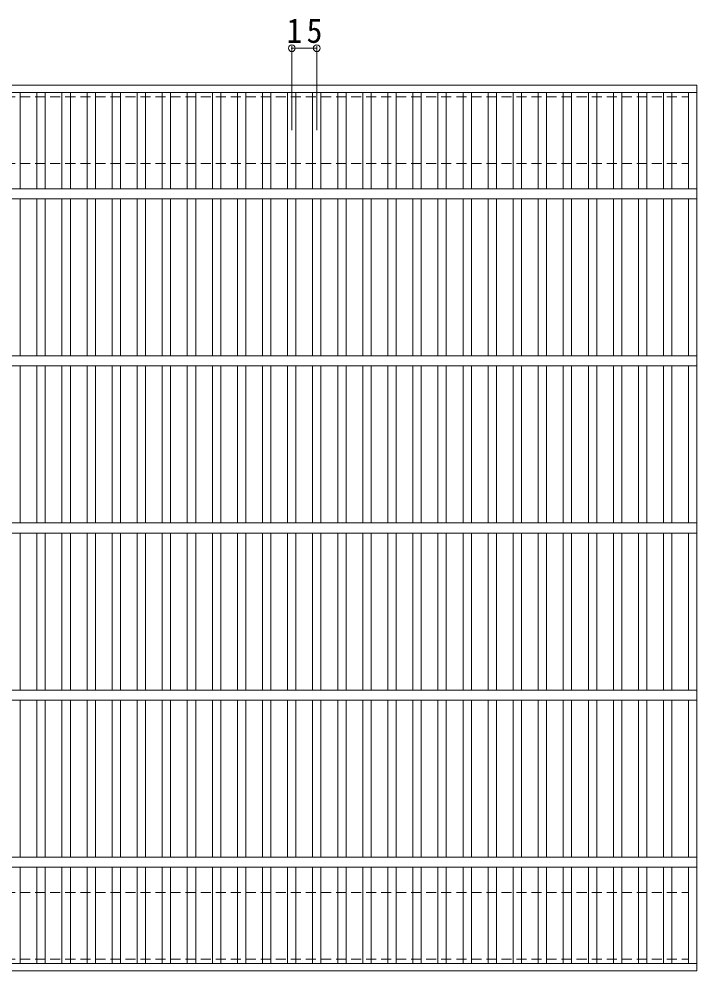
# Model space of a CAD drawing. Units: millimetres at full size, sheet at 1:5; details may follow other scales. Extents: x -728 to 876, y -687 to 595.
# Drawn here: x -136 to 269, y -85 to 485 of the extents above; entities that cross this region are included whole.
import ezdxf

# ---------------------------------------------------------------- set-up
doc = ezdxf.new("R2010")
doc.units = ezdxf.units.MM
doc.header["$LTSCALE"] = 5
doc.header["$PDMODE"] = 32
doc.header["$PDSIZE"] = 4
doc.linetypes.add('DASHED1', pattern=[1.8, 1.2, -0.6])
for name, color, linetype, lineweight in [('A-1_ピット', 2, 'Continuous', 9), ('A-2_蓋', 3, 'Continuous', 9), ('A-4_寸法', 7, 'Continuous', 9)]:
    doc.layers.add(name, color=color, linetype=linetype, lineweight=lineweight)
doc.styles.add('ＭＳ ゴシック', font='')
doc.styles.get('ＭＳ ゴシック').set_extended_font_data('MS Gothic')

msp = doc.modelspace()

# ---------------------------------------------------------------- linework, layer by layer
at = {"layer": 'A-1_ピット', "linetype": 'DASHED1'}
for p, q in [((-720.676, 438.068), (264.324, 438.068)), ((-720.676, -77.933), (264.324, -77.933))]:
    msp.add_line(p, q, dxfattribs=at)
for points in [[(-720.676, 398.068), (264.324, 398.068), (264.324, 438.068)], [(-720.676, -37.933), (264.324, -37.933), (264.324, -77.933)]]:
    msp.add_lwpolyline(points, dxfattribs=at)
at = {"layer": 'A-2_蓋'}
for p, q in [((-725.676, 445.068), (269.324, 445.068)), ((269.324, -84.933), (269.324, 445.068)), ((-725.676, 440.567), (269.324, 440.567)), ((-135.676, 383.067), (-135.676, 440.567)), ((-125.676, 383.067), (-125.676, 440.567)), ((-120.676, 383.067), (-120.676, 440.567)), ((-110.676, 383.067), (-110.676, 440.567)), ((-105.676, 383.067), (-105.676, 440.567)), ((-95.676, 383.067), (-95.676, 440.567)), ((-90.676, 383.067), (-90.676, 440.567)), ((-80.676, 383.067), (-80.676, 440.567)), ((-75.676, 383.067), (-75.676, 440.567)), ((-65.676, 383.067), (-65.676, 440.567)), ((-60.676, 383.067), (-60.676, 440.567)), ((-50.676, 383.067), (-50.676, 440.567)), ((-45.676, 383.067), (-45.676, 440.567)), ((-35.676, 383.067), (-35.676, 440.567)), ((-30.676, 383.067), (-30.676, 440.567)), ((-20.676, 383.067), (-20.676, 440.567)), ((-15.676, 383.067), (-15.676, 440.567)), ((-5.676, 383.067), (-5.676, 440.567)), ((-0.676, 383.067), (-0.676, 440.567)), ((9.324, 383.067), (9.324, 440.567)), ((14.324, 383.067), (14.324, 440.567)), ((24.324, 383.067), (24.324, 440.567)), ((29.324, 383.067), (29.324, 440.567)), ((39.324, 383.067), (39.324, 440.567)), ((44.324, 383.067), (44.324, 440.567)), ((54.324, 383.067), (54.324, 440.567)), ((59.324, 383.067), (59.324, 440.567)), ((69.324, 383.067), (69.324, 440.567)), ((74.324, 383.067), (74.324, 440.567)), ((84.324, 383.067), (84.324, 440.567)), ((89.324, 383.067), (89.324, 440.567)), ((99.324, 383.067), (99.324, 440.567)), ((104.324, 383.067), (104.324, 440.567)), ((114.324, 383.067), (114.324, 440.567)), ((119.324, 383.067), (119.324, 440.567)), ((129.324, 383.067), (129.324, 440.567)), ((134.324, 383.067), (134.324, 440.567)), ((144.324, 383.067), (144.324, 440.567)), ((149.324, 383.067), (149.324, 440.567)), ((159.324, 383.067), (159.324, 440.567)), ((164.324, 383.067), (164.324, 440.567)), ((174.324, 383.067), (174.324, 440.567)), ((179.324, 383.067), (179.324, 440.567)), ((189.324, 383.067), (189.324, 440.567)), ((194.324, 383.067), (194.324, 440.567)), ((204.324, 383.067), (204.324, 440.567)), ((209.324, 383.067), (209.324, 440.567)), ((219.324, 383.067), (219.324, 440.567)), ((224.324, 383.067), (224.324, 440.567)), ((234.324, 383.067), (234.324, 440.567)), ((239.324, 383.067), (239.324, 440.567)), ((249.324, 383.067), (249.324, 440.567)), ((254.324, 383.067), (254.324, 440.567)), ((264.345, 383.067), (264.345, 440.567)), ((269.324, 383.067), (-725.676, 383.067)), ((269.324, 377.067), (-725.676, 377.067)), ((-135.676, 283.067), (-135.676, 377.067)), ((-125.676, 283.067), (-125.676, 377.067)), ((-120.676, 283.067), (-120.676, 377.067)), ((-110.676, 283.067), (-110.676, 377.067)), ((-105.676, 283.067), (-105.676, 377.067)), ((-95.676, 283.067), (-95.676, 377.067)), ((-90.676, 283.067), (-90.676, 377.067)), ((-80.676, 283.067), (-80.676, 377.067)), ((-75.676, 283.067), (-75.676, 377.067)), ((-65.676, 283.067), (-65.676, 377.067)), ((-60.676, 283.067), (-60.676, 377.067)), ((-50.676, 283.067), (-50.676, 377.067)), ((-45.676, 283.067), (-45.676, 377.067)), ((-35.676, 283.067), (-35.676, 377.067)), ((-30.676, 283.067), (-30.676, 377.067)), ((-20.676, 283.067), (-20.676, 377.067)), ((-15.676, 283.067), (-15.676, 377.067)), ((-5.676, 283.067), (-5.676, 377.067)), ((-0.676, 283.067), (-0.676, 377.067)), ((9.324, 283.067), (9.324, 377.067)), ((14.324, 283.067), (14.324, 377.067)), ((24.324, 283.067), (24.324, 377.067)), ((29.324, 283.067), (29.324, 377.067)), ((39.324, 283.067), (39.324, 377.067)), ((44.324, 283.067), (44.324, 377.067)), ((54.324, 283.067), (54.324, 377.067)), ((59.324, 283.067), (59.324, 377.067)), ((69.324, 283.067), (69.324, 377.067)), ((74.324, 283.067), (74.324, 377.067)), ((84.324, 283.067), (84.324, 377.067)), ((89.324, 283.067), (89.324, 377.067)), ((99.324, 283.067), (99.324, 377.067)), ((104.324, 283.067), (104.324, 377.067)), ((114.324, 283.067), (114.324, 377.067)), ((119.324, 283.067), (119.324, 377.067)), ((129.324, 283.067), (129.324, 377.067)), ((134.324, 283.067), (134.324, 377.067)), ((144.324, 283.067), (144.324, 377.067)), ((149.324, 283.067), (149.324, 377.067)), ((159.324, 283.067), (159.324, 377.067)), ((164.324, 283.067), (164.324, 377.067)), ((174.324, 283.067), (174.324, 377.067)), ((179.324, 283.067), (179.324, 377.067)), ((189.324, 283.067), (189.324, 377.067)), ((194.324, 283.067), (194.324, 377.067)), ((204.324, 283.067), (204.324, 377.067)), ((209.324, 283.067), (209.324, 377.067)), ((219.324, 283.067), (219.324, 377.067)), ((224.324, 283.067), (224.324, 377.067)), ((234.324, 283.067), (234.324, 377.067)), ((239.324, 283.067), (239.324, 377.067)), ((249.324, 283.067), (249.324, 377.067)), ((254.324, 283.067), (254.324, 377.067)), ((264.345, 283.067), (264.345, 377.067)), ((269.324, 283.067), (-725.676, 283.067)), ((269.324, 277.067), (-725.676, 277.067)), ((-135.676, 183.067), (-135.676, 277.067)), ((-125.676, 183.067), (-125.676, 277.067)), ((-120.676, 183.067), (-120.676, 277.067)), ((-110.676, 183.067), (-110.676, 277.067)), ((-105.676, 183.067), (-105.676, 277.067)), ((-95.676, 183.067), (-95.676, 277.067)), ((-90.676, 183.067), (-90.676, 277.067)), ((-80.676, 183.067), (-80.676, 277.067)), ((-75.676, 183.067), (-75.676, 277.067)), ((-65.676, 183.067), (-65.676, 277.067)), ((-60.676, 183.067), (-60.676, 277.067)), ((-50.676, 183.067), (-50.676, 277.067)), ((-45.676, 183.067), (-45.676, 277.067)), ((-35.676, 183.067), (-35.676, 277.067)), ((-30.676, 183.067), (-30.676, 277.067)), ((-20.676, 183.067), (-20.676, 277.067)), ((-15.676, 183.067), (-15.676, 277.067)), ((-5.676, 183.067), (-5.676, 277.067)), ((-0.676, 183.067), (-0.676, 277.067)), ((9.324, 183.067), (9.324, 277.067)), ((14.324, 183.067), (14.324, 277.067)), ((24.324, 183.067), (24.324, 277.067)), ((29.324, 183.067), (29.324, 277.067)), ((39.324, 183.067), (39.324, 277.067)), ((44.324, 183.067), (44.324, 277.067)), ((54.324, 183.067), (54.324, 277.067)), ((59.324, 183.067), (59.324, 277.067)), ((69.324, 183.067), (69.324, 277.067)), ((74.324, 183.067), (74.324, 277.067)), ((84.324, 183.067), (84.324, 277.067)), ((89.324, 183.067), (89.324, 277.067)), ((99.324, 183.067), (99.324, 277.067)), ((104.324, 183.067), (104.324, 277.067)), ((114.324, 183.067), (114.324, 277.067)), ((119.324, 183.067), (119.324, 277.067)), ((129.324, 183.067), (129.324, 277.067)), ((134.324, 183.067), (134.324, 277.067)), ((144.324, 183.067), (144.324, 277.067)), ((149.324, 183.067), (149.324, 277.067)), ((159.324, 183.067), (159.324, 277.067)), ((164.324, 183.067), (164.324, 277.067)), ((174.324, 183.067), (174.324, 277.067)), ((179.324, 183.067), (179.324, 277.067)), ((189.324, 183.067), (189.324, 277.067)), ((194.324, 183.067), (194.324, 277.067)), ((204.324, 183.067), (204.324, 277.067)), ((209.324, 183.067), (209.324, 277.067)), ((219.324, 183.067), (219.324, 277.067)), ((224.324, 183.067), (224.324, 277.067)), ((234.324, 183.067), (234.324, 277.067)), ((239.324, 183.067), (239.324, 277.067)), ((249.324, 183.067), (249.324, 277.067)), ((254.324, 183.067), (254.324, 277.067)), ((264.345, 183.067), (264.345, 277.067)), ((269.324, 183.067), (-725.676, 183.067)), ((269.324, 177.067), (-725.676, 177.067)), ((-135.676, 83.067), (-135.676, 177.067)), ((-125.676, 83.067), (-125.676, 177.067)), ((-120.676, 83.067), (-120.676, 177.067)), ((-110.676, 83.067), (-110.676, 177.067)), ((-105.676, 83.067), (-105.676, 177.067)), ((-95.676, 83.067), (-95.676, 177.067)), ((-90.676, 83.067), (-90.676, 177.067)), ((-80.676, 83.067), (-80.676, 177.067)), ((-75.676, 83.067), (-75.676, 177.067)), ((-65.676, 83.067), (-65.676, 177.067)), ((-60.676, 83.067), (-60.676, 177.067)), ((-50.676, 83.067), (-50.676, 177.067)), ((-45.676, 83.067), (-45.676, 177.067)), ((-35.676, 83.067), (-35.676, 177.067)), ((-30.676, 83.067), (-30.676, 177.067)), ((-20.676, 83.067), (-20.676, 177.067)), ((-15.676, 83.067), (-15.676, 177.067)), ((-5.676, 83.067), (-5.676, 177.067)), ((-0.676, 83.067), (-0.676, 177.067)), ((9.324, 83.067), (9.324, 177.067)), ((14.324, 83.067), (14.324, 177.067)), ((24.324, 83.067), (24.324, 177.067)), ((29.324, 83.067), (29.324, 177.067)), ((39.324, 83.067), (39.324, 177.067)), ((44.324, 83.067), (44.324, 177.067)), ((54.324, 83.067), (54.324, 177.067)), ((59.324, 83.067), (59.324, 177.067)), ((69.324, 83.067), (69.324, 177.067)), ((74.324, 83.067), (74.324, 177.067)), ((84.324, 83.067), (84.324, 177.067)), ((89.324, 83.067), (89.324, 177.067)), ((99.324, 83.067), (99.324, 177.067)), ((104.324, 83.067), (104.324, 177.067)), ((114.324, 83.067), (114.324, 177.067)), ((119.324, 83.067), (119.324, 177.067)), ((129.324, 83.067), (129.324, 177.067)), ((134.324, 83.067), (134.324, 177.067)), ((144.324, 83.067), (144.324, 177.067)), ((149.324, 83.067), (149.324, 177.067)), ((159.324, 83.067), (159.324, 177.067)), ((164.324, 83.067), (164.324, 177.067)), ((174.324, 83.067), (174.324, 177.067)), ((179.324, 83.067), (179.324, 177.067)), ((189.324, 83.067), (189.324, 177.067)), ((194.324, 83.067), (194.324, 177.067)), ((204.324, 83.067), (204.324, 177.067)), ((209.324, 83.067), (209.324, 177.067)), ((219.324, 83.067), (219.324, 177.067)), ((224.324, 83.067), (224.324, 177.067)), ((234.324, 83.067), (234.324, 177.067)), ((239.324, 83.067), (239.324, 177.067)), ((249.324, 83.067), (249.324, 177.067)), ((254.324, 83.067), (254.324, 177.067)), ((264.345, 83.067), (264.345, 177.067)), ((269.324, 83.067), (-725.676, 83.067)), ((269.324, 77.067), (-725.676, 77.067)), ((-135.676, -16.933), (-135.676, 77.067)), ((-125.676, -16.933), (-125.676, 77.067)), ((-120.676, -16.933), (-120.676, 77.067)), ((-110.676, -16.933), (-110.676, 77.067)), ((-105.676, -16.933), (-105.676, 77.067)), ((-95.676, -16.933), (-95.676, 77.067)), ((-90.676, -16.933), (-90.676, 77.067)), ((-80.676, -16.933), (-80.676, 77.067)), ((-75.676, -16.933), (-75.676, 77.067)), ((-65.676, -16.933), (-65.676, 77.067)), ((-60.676, -16.933), (-60.676, 77.067)), ((-50.676, -16.933), (-50.676, 77.067)), ((-45.676, -16.933), (-45.676, 77.067)), ((-35.676, -16.933), (-35.676, 77.067)), ((-30.676, -16.933), (-30.676, 77.067)), ((-20.676, -16.933), (-20.676, 77.067)), ((-15.676, -16.933), (-15.676, 77.067)), ((-5.676, -16.933), (-5.676, 77.067)), ((-0.676, -16.933), (-0.676, 77.067)), ((9.324, -16.933), (9.324, 77.067)), ((14.324, -16.933), (14.324, 77.067)), ((24.324, -16.933), (24.324, 77.067)), ((29.324, -16.933), (29.324, 77.067)), ((39.324, -16.933), (39.324, 77.067)), ((44.324, -16.933), (44.324, 77.067)), ((54.324, -16.933), (54.324, 77.067)), ((59.324, -16.933), (59.324, 77.067)), ((69.324, -16.933), (69.324, 77.067)), ((74.324, -16.933), (74.324, 77.067)), ((84.324, -16.933), (84.324, 77.067)), ((89.324, -16.933), (89.324, 77.067)), ((99.324, -16.933), (99.324, 77.067)), ((104.324, -16.933), (104.324, 77.067)), ((114.324, -16.933), (114.324, 77.067)), ((119.324, -16.933), (119.324, 77.067)), ((129.324, -16.933), (129.324, 77.067)), ((134.324, -16.933), (134.324, 77.067)), ((144.324, -16.933), (144.324, 77.067)), ((149.324, -16.933), (149.324, 77.067)), ((159.324, -16.933), (159.324, 77.067)), ((164.324, -16.933), (164.324, 77.067)), ((174.324, -16.933), (174.324, 77.067)), ((179.324, -16.933), (179.324, 77.067)), ((189.324, -16.933), (189.324, 77.067)), ((194.324, -16.933), (194.324, 77.067)), ((204.324, -16.933), (204.324, 77.067)), ((209.324, -16.933), (209.324, 77.067)), ((219.324, -16.933), (219.324, 77.067)), ((224.324, -16.933), (224.324, 77.067)), ((234.324, -16.933), (234.324, 77.067)), ((239.324, -16.933), (239.324, 77.067)), ((249.324, -16.933), (249.324, 77.067)), ((254.324, -16.933), (254.324, 77.067)), ((264.345, -16.933), (264.345, 77.067)), ((269.324, -16.933), (-725.676, -16.933)), ((269.324, -22.933), (-725.676, -22.933)), ((-135.676, -80.433), (-135.676, -22.933)), ((-125.676, -80.433), (-125.676, -22.933)), ((-120.676, -80.433), (-120.676, -22.933)), ((-110.676, -80.433), (-110.676, -22.933)), ((-105.676, -80.433), (-105.676, -22.933)), ((-95.676, -80.433), (-95.676, -22.933)), ((-90.676, -80.433), (-90.676, -22.933)), ((-80.676, -80.433), (-80.676, -22.933)), ((-75.676, -80.433), (-75.676, -22.933)), ((-65.676, -80.433), (-65.676, -22.933)), ((-60.676, -80.433), (-60.676, -22.933)), ((-50.676, -80.433), (-50.676, -22.933)), ((-45.676, -80.433), (-45.676, -22.933)), ((-35.676, -80.433), (-35.676, -22.933)), ((-30.676, -80.433), (-30.676, -22.933)), ((-20.676, -80.433), (-20.676, -22.933)), ((-15.676, -80.433), (-15.676, -22.933)), ((-5.676, -80.433), (-5.676, -22.933)), ((-0.676, -80.433), (-0.676, -22.933)), ((9.324, -80.433), (9.324, -22.933)), ((14.324, -80.433), (14.324, -22.933)), ((24.324, -80.433), (24.324, -22.933)), ((29.324, -80.433), (29.324, -22.933)), ((39.324, -80.433), (39.324, -22.933)), ((44.324, -80.433), (44.324, -22.933)), ((54.324, -80.433), (54.324, -22.933)), ((59.324, -80.433), (59.324, -22.933)), ((69.324, -80.433), (69.324, -22.933)), ((74.324, -80.433), (74.324, -22.933)), ((84.324, -80.433), (84.324, -22.933)), ((89.324, -80.433), (89.324, -22.933)), ((99.324, -80.433), (99.324, -22.933)), ((104.324, -80.433), (104.324, -22.933)), ((114.324, -80.433), (114.324, -22.933)), ((119.324, -80.433), (119.324, -22.933)), ((129.324, -80.433), (129.324, -22.933)), ((134.324, -80.433), (134.324, -22.933)), ((144.324, -80.433), (144.324, -22.933)), ((149.324, -80.433), (149.324, -22.933)), ((159.324, -80.433), (159.324, -22.933)), ((164.324, -80.433), (164.324, -22.933)), ((174.324, -80.433), (174.324, -22.933)), ((179.324, -80.433), (179.324, -22.933)), ((189.324, -80.433), (189.324, -22.933)), ((194.324, -80.433), (194.324, -22.933)), ((204.324, -80.433), (204.324, -22.933)), ((209.324, -80.433), (209.324, -22.933)), ((219.324, -80.433), (219.324, -22.933)), ((224.324, -80.433), (224.324, -22.933)), ((234.324, -80.433), (234.324, -22.933)), ((239.324, -80.433), (239.324, -22.933)), ((249.324, -80.433), (249.324, -22.933)), ((254.324, -80.433), (254.324, -22.933)), ((264.345, -80.433), (264.345, -22.933)), ((269.324, -80.433), (-725.676, -80.433)), ((269.324, -84.933), (-725.676, -84.933))]:
    msp.add_line(p, q, dxfattribs=at)
at = {"layer": 'A-4_寸法'}
for p, q in [((26.824, 418.042), (26.824, 468.577)), ((26.824, 467.077), (41.764, 467.077)), ((41.764, 418.042), (41.764, 468.577))]:
    msp.add_line(p, q, dxfattribs=at)
for p in [(26.824, 467.077), (41.764, 467.077)]:
    msp.add_point(p, dxfattribs=at)

# ---------------------------------------------------------------- texts
at = {"layer": 'A-4_寸法', "color": 2, "insert": (23.669, 470.077), "char_height": 14.66, "attachment_point": 7, "style": 'ＭＳ ゴシック'}
msp.add_mtext('\\T1.27;\\W0.95;15', dxfattribs=at)

doc.saveas('drawing.dxf')
